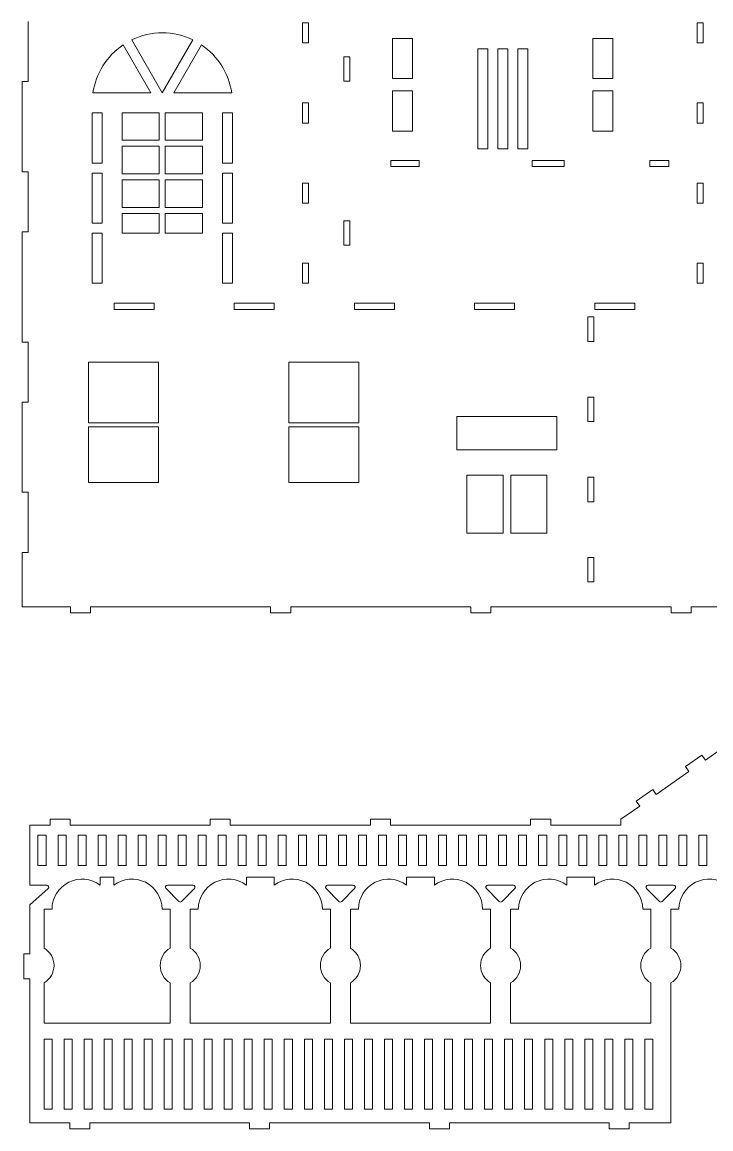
# Model space of a CAD drawing. Header units: millimetres. Extents: x -1822 to 2308, y -1461 to 1756.
# Drawn here: x 1366 to 1709, y -1461 to -909 of the extents above; entities that cross this region are included whole.
import ezdxf

# ---------------------------------------------------------------- set-up
doc = ezdxf.new("R2010")
doc.units = ezdxf.units.MM

msp = doc.modelspace()

# ---------------------------------------------------------------- linework, layer by layer
at = {"color": 7, "linetype": 'Continuous', "lineweight": 15}
for p, q in [((1368.51, -938.65), (1368.51, -908.65)), ((1505.51, -909.34), (1508.51, -909.34)), ((1505.51, -919.34), (1505.51, -909.34)), ((1508.51, -909.34), (1508.51, -919.34)), ((1702.51, -909.34), (1705.51, -909.34)), ((1702.51, -919.34), (1702.51, -909.34)), ((1705.51, -909.34), (1705.51, -919.34)), ((1429.73, -944.34), (1415.88, -920.36)), ((1420.21, -917.86), (1435.51, -944.34)), ((1435.51, -944.34), (1450.8, -917.86)), ((1455.13, -920.36), (1441.28, -944.34)), ((1508.51, -919.34), (1505.51, -919.34)), ((1550.51, -917.17), (1550.51, -937.17)), ((1560.51, -917.17), (1550.51, -917.17)), ((1560.51, -937.17), (1560.51, -917.17)), ((1598.01, -922.29), (1593.01, -922.29)), ((1593.01, -922.29), (1593.01, -972.29)), ((1598.01, -972.29), (1598.01, -922.29)), ((1608.01, -922.29), (1603.01, -922.29)), ((1603.01, -922.29), (1603.01, -972.29)), ((1608.01, -972.29), (1608.01, -922.29)), ((1618.01, -922.29), (1613.01, -922.29)), ((1613.01, -922.29), (1613.01, -972.29)), ((1618.01, -972.29), (1618.01, -922.29)), ((1650.5, -917.17), (1650.5, -937.17)), ((1660.51, -917.17), (1650.5, -917.17)), ((1660.51, -937.17), (1660.51, -917.17)), ((1705.51, -919.34), (1702.51, -919.34)), ((1529.12, -926.34), (1526.12, -926.34)), ((1526.12, -938.39), (1526.12, -926.34)), ((1529.12, -938.39), (1529.12, -926.34)), ((1365.51, -938.65), (1365.51, -983.65)), ((1365.51, -938.65), (1368.51, -938.65)), ((1529.12, -938.39), (1526.12, -938.39)), ((1550.51, -937.17), (1560.51, -937.17)), ((1650.5, -937.17), (1660.51, -937.17)), ((1400.86, -944.34), (1429.73, -944.34)), ((1441.28, -944.34), (1470.15, -944.34)), ((1560.51, -943.35), (1550.51, -943.35)), ((1550.51, -943.35), (1550.51, -963.35)), ((1560.51, -963.35), (1560.51, -943.35)), ((1660.51, -943.35), (1650.5, -943.35)), ((1650.5, -943.35), (1650.5, -963.35)), ((1660.51, -963.35), (1660.51, -943.35)), ((1505.51, -949.34), (1508.51, -949.34)), ((1505.51, -959.34), (1505.51, -949.34)), ((1508.51, -949.34), (1508.51, -959.34)), ((1702.51, -949.34), (1705.51, -949.34)), ((1702.51, -959.34), (1702.51, -949.34)), ((1705.51, -949.34), (1705.51, -959.34)), ((1405.51, -954.34), (1400.5, -954.34)), ((1400.5, -954.34), (1400.5, -979.34)), ((1405.51, -979.34), (1405.51, -954.34)), ((1415.51, -954.34), (1415.51, -967.85)), ((1434.01, -954.34), (1415.51, -954.34)), ((1434.01, -954.34), (1434.01, -967.85)), ((1455.51, -954.34), (1437.01, -954.34)), ((1437.01, -967.85), (1437.01, -954.34)), ((1455.51, -967.85), (1455.51, -954.34)), ((1470.51, -954.34), (1465.51, -954.34)), ((1465.51, -954.34), (1465.51, -979.34)), ((1470.51, -979.34), (1470.51, -954.34)), ((1508.51, -959.34), (1505.51, -959.34)), ((1705.51, -959.34), (1702.51, -959.34)), ((1550.51, -963.35), (1560.51, -963.35)), ((1650.5, -963.35), (1660.51, -963.35)), ((1434.01, -967.85), (1415.51, -967.85)), ((1415.51, -970.85), (1434.01, -970.85)), ((1415.51, -970.85), (1415.51, -984.68)), ((1434.01, -970.85), (1434.01, -984.68)), ((1455.51, -967.85), (1437.01, -967.85)), ((1437.01, -970.85), (1455.51, -970.85)), ((1437.01, -984.68), (1437.01, -970.85)), ((1455.51, -984.68), (1455.51, -970.85)), ((1593.01, -972.29), (1598.01, -972.29)), ((1603.01, -972.29), (1608.01, -972.29)), ((1613.01, -972.29), (1618.01, -972.29)), ((1400.5, -979.34), (1405.51, -979.34)), ((1465.51, -979.34), (1470.51, -979.34)), ((1549.54, -978.11), (1563.8, -978.11)), ((1549.54, -981.11), (1549.54, -978.11)), ((1549.54, -981.11), (1563.8, -981.11)), ((1563.8, -981.11), (1563.8, -978.11)), ((1620.11, -978.11), (1636.16, -978.11)), ((1620.11, -981.11), (1620.11, -978.11)), ((1620.11, -981.11), (1636.16, -981.11)), ((1636.16, -981.11), (1636.16, -978.11)), ((1678.93, -978.11), (1688.51, -978.11)), ((1678.93, -981.11), (1678.93, -978.11)), ((1678.93, -981.11), (1688.51, -981.11)), ((1688.51, -981.11), (1688.51, -978.11)), ((1368.51, -983.65), (1365.51, -983.65)), ((1368.51, -1013.65), (1368.51, -983.65)), ((1405.51, -984.34), (1400.5, -984.34)), ((1400.5, -984.34), (1400.5, -1009.34)), ((1405.51, -1009.34), (1405.51, -984.34)), ((1434.01, -984.68), (1415.51, -984.68)), ((1415.51, -987.68), (1434.01, -987.68)), ((1415.51, -987.68), (1415.51, -1001.52)), ((1434.01, -987.68), (1434.01, -1001.52)), ((1455.51, -984.68), (1437.01, -984.68)), ((1437.01, -987.68), (1455.51, -987.68)), ((1437.01, -1001.52), (1437.01, -987.68)), ((1455.51, -1001.52), (1455.51, -987.68)), ((1470.51, -984.34), (1465.51, -984.34)), ((1465.51, -984.34), (1465.51, -1009.34)), ((1470.51, -1009.34), (1470.51, -984.34)), ((1505.51, -989.34), (1508.51, -989.34)), ((1505.51, -999.34), (1505.51, -989.34)), ((1508.51, -989.34), (1508.51, -999.34)), ((1702.51, -989.34), (1705.51, -989.34)), ((1702.51, -999.34), (1702.51, -989.34)), ((1705.51, -989.34), (1705.51, -999.34)), ((1508.51, -999.34), (1505.51, -999.34)), ((1705.51, -999.34), (1702.51, -999.34)), ((1434.01, -1001.52), (1415.51, -1001.52)), ((1415.51, -1004.52), (1434.01, -1004.52)), ((1415.51, -1004.52), (1415.51, -1014.34)), ((1434.01, -1004.52), (1434.01, -1014.34)), ((1455.51, -1001.52), (1437.01, -1001.52)), ((1437.01, -1014.34), (1437.01, -1004.52)), ((1437.01, -1004.52), (1455.51, -1004.52)), ((1455.51, -1014.34), (1455.51, -1004.52)), ((1400.5, -1009.34), (1405.51, -1009.34)), ((1465.51, -1009.34), (1470.51, -1009.34)), ((1529.12, -1008.22), (1526.12, -1008.22)), ((1526.12, -1020.26), (1526.12, -1008.22)), ((1529.12, -1020.26), (1529.12, -1008.22)), ((1365.51, -1013.65), (1365.51, -1068.65)), ((1365.51, -1013.65), (1368.51, -1013.65)), ((1405.51, -1014.34), (1400.5, -1014.34)), ((1400.5, -1014.34), (1400.5, -1039.34)), ((1405.51, -1039.34), (1405.51, -1014.34)), ((1415.51, -1014.34), (1434.01, -1014.34)), ((1437.01, -1014.34), (1455.51, -1014.34)), ((1470.51, -1014.34), (1465.51, -1014.34)), ((1465.51, -1014.34), (1465.51, -1039.34)), ((1470.51, -1039.34), (1470.51, -1014.34)), ((1529.12, -1020.26), (1526.12, -1020.26)), ((1505.51, -1029.34), (1508.51, -1029.34)), ((1505.51, -1039.34), (1505.51, -1029.34)), ((1508.51, -1029.34), (1508.51, -1039.34)), ((1702.51, -1029.34), (1705.51, -1029.34)), ((1702.51, -1039.34), (1702.51, -1029.34)), ((1705.51, -1029.34), (1705.51, -1039.34)), ((1400.5, -1039.34), (1405.51, -1039.34)), ((1465.51, -1039.34), (1470.51, -1039.34)), ((1508.51, -1039.34), (1505.51, -1039.34)), ((1705.51, -1039.34), (1702.51, -1039.34)), ((1411.41, -1049.34), (1431.41, -1049.34)), ((1411.41, -1052.34), (1411.41, -1049.34)), ((1431.41, -1052.34), (1431.41, -1049.34)), ((1471.41, -1049.34), (1491.41, -1049.34)), ((1471.41, -1052.34), (1471.41, -1049.34)), ((1491.41, -1052.34), (1491.41, -1049.34)), ((1531.41, -1049.34), (1551.41, -1049.34)), ((1531.41, -1052.34), (1531.41, -1049.34)), ((1551.41, -1052.34), (1551.41, -1049.34)), ((1591.41, -1049.34), (1611.41, -1049.34)), ((1591.41, -1052.34), (1591.41, -1049.34)), ((1611.41, -1052.34), (1611.41, -1049.34)), ((1651.41, -1049.34), (1671.41, -1049.34)), ((1651.41, -1052.34), (1651.41, -1049.34)), ((1671.41, -1052.34), (1671.41, -1049.34)), ((1411.41, -1052.34), (1431.41, -1052.34)), ((1471.41, -1052.34), (1491.41, -1052.34)), ((1531.41, -1052.34), (1551.41, -1052.34)), ((1591.41, -1052.34), (1611.41, -1052.34)), ((1651.41, -1052.34), (1671.41, -1052.34)), ((1648.01, -1068.4), (1648.01, -1056.14)), ((1651.01, -1056.14), (1648.01, -1056.14)), ((1651.01, -1068.4), (1651.01, -1056.14)), ((1368.51, -1068.65), (1365.51, -1068.65)), ((1368.51, -1098.65), (1368.51, -1068.65)), ((1651.01, -1068.4), (1648.01, -1068.4)), ((1398.63, -1078.74), (1398.63, -1109.06)), ((1433.63, -1078.74), (1398.63, -1078.74)), ((1433.63, -1109.06), (1433.63, -1078.74)), ((1533.63, -1078.74), (1498.63, -1078.74)), ((1498.63, -1078.74), (1498.63, -1109.06)), ((1533.63, -1109.06), (1533.63, -1078.74)), ((1365.51, -1098.65), (1365.51, -1143.65)), ((1365.51, -1098.65), (1368.51, -1098.65)), ((1648.01, -1108.4), (1648.01, -1096.14)), ((1651.01, -1096.14), (1648.01, -1096.14)), ((1651.01, -1108.4), (1651.01, -1096.14)), ((1398.63, -1109.06), (1433.63, -1109.06)), ((1498.63, -1109.06), (1533.63, -1109.06)), ((1632.57, -1105.84), (1582.57, -1105.84)), ((1582.57, -1105.84), (1582.57, -1122.52)), ((1632.57, -1122.52), (1632.57, -1105.84)), ((1651.01, -1108.4), (1648.01, -1108.4)), ((1433.63, -1111.06), (1398.63, -1111.06)), ((1398.63, -1111.06), (1398.63, -1138.74)), ((1433.63, -1138.74), (1433.63, -1111.06)), ((1533.63, -1111.06), (1498.63, -1111.06)), ((1498.63, -1111.06), (1498.63, -1138.74)), ((1533.63, -1138.74), (1533.63, -1111.06)), ((1582.57, -1122.52), (1632.57, -1122.52)), ((1605.64, -1135.08), (1587.64, -1135.08)), ((1587.64, -1135.08), (1587.64, -1164)), ((1605.64, -1164), (1605.64, -1135.08)), ((1627.57, -1135.08), (1609.57, -1135.08)), ((1609.57, -1135.08), (1609.57, -1164)), ((1627.57, -1164), (1627.57, -1135.08)), ((1648.01, -1148.4), (1648.01, -1136.14)), ((1651.01, -1136.14), (1648.01, -1136.14)), ((1651.01, -1148.4), (1651.01, -1136.14)), ((1398.63, -1138.74), (1433.63, -1138.74)), ((1498.63, -1138.74), (1533.63, -1138.74)), ((1368.51, -1143.65), (1365.51, -1143.65)), ((1368.51, -1173.65), (1368.51, -1143.65)), ((1651.01, -1148.4), (1648.01, -1148.4)), ((1587.64, -1164), (1605.64, -1164)), ((1609.57, -1164), (1627.57, -1164)), ((1365.51, -1173.65), (1365.51, -1200.84)), ((1365.51, -1173.65), (1368.51, -1173.65)), ((1648.01, -1188.4), (1648.01, -1176.14)), ((1651.01, -1176.14), (1648.01, -1176.14)), ((1651.01, -1188.4), (1651.01, -1176.14)), ((1651.01, -1188.4), (1648.01, -1188.4)), ((1365.51, -1200.84), (1389.61, -1200.84)), ((1389.61, -1203.84), (1389.61, -1200.84)), ((1389.61, -1203.84), (1399.61, -1203.84)), ((1399.61, -1200.84), (1489.61, -1200.84)), ((1399.61, -1203.84), (1399.61, -1200.84)), ((1489.61, -1203.84), (1489.61, -1200.84)), ((1489.61, -1203.84), (1499.61, -1203.84)), ((1499.61, -1200.84), (1589.61, -1200.84)), ((1499.61, -1203.84), (1499.61, -1200.84)), ((1589.61, -1203.84), (1589.61, -1200.84)), ((1589.61, -1203.84), (1599.61, -1203.84)), ((1599.61, -1200.84), (1689.61, -1200.84)), ((1599.61, -1203.84), (1599.61, -1200.84)), ((1689.61, -1203.84), (1689.61, -1200.84)), ((1689.61, -1203.84), (1699.61, -1203.84)), ((1699.61, -1200.84), (1789.61, -1200.84)), ((1699.61, -1203.84), (1699.61, -1200.84)), ((1706.67, -1277.29), (1723.05, -1265.82)), ((1696.75, -1280.57), (1704.95, -1274.83)), ((1704.95, -1274.83), (1706.67, -1277.29)), ((1696.75, -1280.57), (1698.47, -1283.03)), ((1682.09, -1294.5), (1698.47, -1283.03)), ((1672.18, -1297.78), (1680.37, -1292.04)), ((1680.37, -1292.04), (1682.09, -1294.5)), ((1672.18, -1297.78), (1673.9, -1300.23)), ((1664.43, -1306.86), (1673.9, -1300.23)), ((1379.43, -1306.86), (1379.43, -1309.86)), ((1379.43, -1306.86), (1389.43, -1306.86)), ((1389.43, -1306.86), (1389.43, -1309.86)), ((1459.43, -1306.86), (1459.43, -1309.86)), ((1459.43, -1306.86), (1469.43, -1306.86)), ((1469.43, -1306.86), (1469.43, -1309.86)), ((1539.43, -1306.86), (1539.43, -1309.86)), ((1539.43, -1306.86), (1549.43, -1306.86)), ((1549.43, -1306.86), (1549.43, -1309.86)), ((1619.43, -1306.86), (1619.43, -1309.86)), ((1619.43, -1306.86), (1629.43, -1306.86)), ((1629.43, -1306.86), (1629.43, -1309.86)), ((1664.43, -1306.86), (1664.43, -1309.86)), ((1369.43, -1309.86), (1369.43, -1339.77)), ((1379.43, -1309.86), (1369.43, -1309.86)), ((1459.43, -1309.86), (1389.43, -1309.86)), ((1539.43, -1309.86), (1469.43, -1309.86)), ((1619.43, -1309.86), (1549.43, -1309.86)), ((1664.43, -1309.86), (1629.43, -1309.86)), ((1373.43, -1314.86), (1373.43, -1329.86)), ((1373.43, -1314.86), (1377.43, -1314.86)), ((1377.43, -1314.86), (1377.43, -1329.86)), ((1383.43, -1314.86), (1387.43, -1314.86)), ((1383.43, -1314.86), (1383.43, -1329.86)), ((1387.43, -1314.86), (1387.43, -1329.86)), ((1393.43, -1314.86), (1397.43, -1314.86)), ((1393.43, -1314.86), (1393.43, -1329.86)), ((1397.43, -1314.86), (1397.43, -1329.86)), ((1403.43, -1314.86), (1407.43, -1314.86)), ((1403.43, -1314.86), (1403.43, -1329.86)), ((1407.43, -1314.86), (1407.43, -1329.86)), ((1413.43, -1314.86), (1417.43, -1314.86)), ((1413.43, -1314.86), (1413.43, -1329.86)), ((1417.43, -1314.86), (1417.43, -1329.86)), ((1423.43, -1314.86), (1427.43, -1314.86)), ((1423.43, -1314.86), (1423.43, -1329.86)), ((1427.43, -1314.86), (1427.43, -1329.86)), ((1433.43, -1314.86), (1437.43, -1314.86)), ((1433.43, -1314.86), (1433.43, -1329.86)), ((1437.43, -1314.86), (1437.43, -1329.86)), ((1443.43, -1314.86), (1447.43, -1314.86)), ((1443.43, -1314.86), (1443.43, -1329.86)), ((1447.43, -1314.86), (1447.43, -1329.86)), ((1453.43, -1314.86), (1457.43, -1314.86)), ((1453.43, -1314.86), (1453.43, -1329.86)), ((1457.43, -1314.86), (1457.43, -1329.86)), ((1463.43, -1314.86), (1467.43, -1314.86)), ((1463.43, -1314.86), (1463.43, -1329.86)), ((1467.43, -1314.86), (1467.43, -1329.86)), ((1473.43, -1314.86), (1477.43, -1314.86)), ((1473.43, -1314.86), (1473.43, -1329.86)), ((1477.43, -1314.86), (1477.43, -1329.86)), ((1483.43, -1314.86), (1487.43, -1314.86)), ((1483.43, -1314.86), (1483.43, -1329.86)), ((1487.43, -1314.86), (1487.43, -1329.86)), ((1493.43, -1314.86), (1497.43, -1314.86)), ((1493.43, -1314.86), (1493.43, -1329.86)), ((1497.43, -1314.86), (1497.43, -1329.86)), ((1503.43, -1314.86), (1507.43, -1314.86)), ((1503.43, -1314.86), (1503.43, -1329.86)), ((1507.43, -1314.86), (1507.43, -1329.86)), ((1513.43, -1314.86), (1517.43, -1314.86)), ((1513.43, -1314.86), (1513.43, -1329.86)), ((1517.43, -1314.86), (1517.43, -1329.86)), ((1523.43, -1314.86), (1527.43, -1314.86)), ((1523.43, -1314.86), (1523.43, -1329.86)), ((1527.43, -1314.86), (1527.43, -1329.86)), ((1533.43, -1314.86), (1537.43, -1314.86)), ((1533.43, -1314.86), (1533.43, -1329.86)), ((1537.43, -1314.86), (1537.43, -1329.86)), ((1543.43, -1314.86), (1547.43, -1314.86)), ((1543.43, -1314.86), (1543.43, -1329.86)), ((1547.43, -1314.86), (1547.43, -1329.86)), ((1553.43, -1314.86), (1557.43, -1314.86)), ((1553.43, -1314.86), (1553.43, -1329.86)), ((1557.43, -1314.86), (1557.43, -1329.86)), ((1563.43, -1314.86), (1567.43, -1314.86)), ((1563.43, -1314.86), (1563.43, -1329.86)), ((1567.43, -1314.86), (1567.43, -1329.86)), ((1573.43, -1314.86), (1577.43, -1314.86)), ((1573.43, -1314.86), (1573.43, -1329.86)), ((1577.43, -1314.86), (1577.43, -1329.86)), ((1583.43, -1314.86), (1587.43, -1314.86)), ((1583.43, -1314.86), (1583.43, -1329.86)), ((1587.43, -1314.86), (1587.43, -1329.86)), ((1593.43, -1314.86), (1597.43, -1314.86)), ((1593.43, -1314.86), (1593.43, -1329.86)), ((1597.43, -1314.86), (1597.43, -1329.86)), ((1603.43, -1314.86), (1607.43, -1314.86)), ((1603.43, -1314.86), (1603.43, -1329.86)), ((1607.43, -1314.86), (1607.43, -1329.86)), ((1613.43, -1314.86), (1617.43, -1314.86)), ((1613.43, -1314.86), (1613.43, -1329.86)), ((1617.43, -1314.86), (1617.43, -1329.86)), ((1623.43, -1314.86), (1627.43, -1314.86)), ((1623.43, -1314.86), (1623.43, -1329.86)), ((1627.43, -1314.86), (1627.43, -1329.86)), ((1633.43, -1314.86), (1637.43, -1314.86)), ((1633.43, -1314.86), (1633.43, -1329.86)), ((1637.43, -1314.86), (1637.43, -1329.86)), ((1643.43, -1314.86), (1647.43, -1314.86)), ((1643.43, -1314.86), (1643.43, -1329.86)), ((1647.43, -1314.86), (1647.43, -1329.86)), ((1653.43, -1314.86), (1657.43, -1314.86)), ((1653.43, -1314.86), (1653.43, -1329.86)), ((1657.43, -1314.86), (1657.43, -1329.86)), ((1663.43, -1314.86), (1667.43, -1314.86)), ((1663.43, -1314.86), (1663.43, -1329.86)), ((1667.43, -1314.86), (1667.43, -1329.86)), ((1673.43, -1314.86), (1677.43, -1314.86)), ((1673.43, -1314.86), (1673.43, -1329.86)), ((1677.43, -1314.86), (1677.43, -1329.86)), ((1683.43, -1314.86), (1687.43, -1314.86)), ((1683.43, -1314.86), (1683.43, -1329.86)), ((1687.43, -1314.86), (1687.43, -1329.86)), ((1693.43, -1314.86), (1697.43, -1314.86)), ((1693.43, -1314.86), (1693.43, -1329.86)), ((1697.43, -1314.86), (1697.43, -1329.86)), ((1703.43, -1314.86), (1707.43, -1314.86)), ((1703.43, -1314.86), (1703.43, -1329.86)), ((1707.43, -1314.86), (1707.43, -1329.86)), ((1373.43, -1329.86), (1377.43, -1329.86)), ((1383.43, -1329.86), (1387.43, -1329.86)), ((1393.43, -1329.86), (1397.43, -1329.86)), ((1403.43, -1329.86), (1407.43, -1329.86)), ((1413.43, -1329.86), (1417.43, -1329.86)), ((1423.43, -1329.86), (1427.43, -1329.86)), ((1433.43, -1329.86), (1437.43, -1329.86)), ((1443.43, -1329.86), (1447.43, -1329.86)), ((1453.43, -1329.86), (1457.43, -1329.86)), ((1463.43, -1329.86), (1467.43, -1329.86)), ((1473.43, -1329.86), (1477.43, -1329.86)), ((1483.43, -1329.86), (1487.43, -1329.86)), ((1493.43, -1329.86), (1497.43, -1329.86)), ((1503.43, -1329.86), (1507.43, -1329.86)), ((1513.43, -1329.86), (1517.43, -1329.86)), ((1523.43, -1329.86), (1527.43, -1329.86)), ((1533.43, -1329.86), (1537.43, -1329.86)), ((1543.43, -1329.86), (1547.43, -1329.86)), ((1553.43, -1329.86), (1557.43, -1329.86)), ((1563.43, -1329.86), (1567.43, -1329.86)), ((1573.43, -1329.86), (1577.43, -1329.86)), ((1583.43, -1329.86), (1587.43, -1329.86)), ((1593.43, -1329.86), (1597.43, -1329.86)), ((1603.43, -1329.86), (1607.43, -1329.86)), ((1613.43, -1329.86), (1617.43, -1329.86)), ((1623.43, -1329.86), (1627.43, -1329.86)), ((1633.43, -1329.86), (1637.43, -1329.86)), ((1643.43, -1329.86), (1647.43, -1329.86)), ((1653.43, -1329.86), (1657.43, -1329.86)), ((1663.43, -1329.86), (1667.43, -1329.86)), ((1673.43, -1329.86), (1677.43, -1329.86)), ((1683.43, -1329.86), (1687.43, -1329.86)), ((1693.43, -1329.86), (1697.43, -1329.86)), ((1703.43, -1329.86), (1707.43, -1329.86)), ((1411.38, -1335.77), (1404.48, -1335.77)), ((1404.48, -1335.77), (1404.48, -1339.77)), ((1411.38, -1335.77), (1411.38, -1339.77)), ((1491.38, -1335.77), (1477.48, -1335.77)), ((1477.48, -1339.77), (1477.48, -1335.77)), ((1491.38, -1335.77), (1491.38, -1339.77)), ((1571.38, -1335.77), (1557.48, -1335.77)), ((1557.48, -1339.77), (1557.48, -1335.77)), ((1571.38, -1335.77), (1571.38, -1339.77)), ((1637.48, -1335.77), (1651.38, -1335.77)), ((1637.48, -1339.77), (1637.48, -1335.77)), ((1651.38, -1335.77), (1651.38, -1339.77)), ((1369.43, -1339.77), (1377.81, -1339.77)), ((1378.52, -1341.47), (1369.43, -1349.57)), ((1443.72, -1347.85), (1437.35, -1341.47)), ((1438.05, -1339.77), (1450.81, -1339.77)), ((1451.52, -1341.47), (1445.14, -1347.85)), ((1523.72, -1347.85), (1517.35, -1341.47)), ((1518.05, -1339.77), (1530.81, -1339.77)), ((1531.52, -1341.47), (1525.14, -1347.85)), ((1603.72, -1347.85), (1597.35, -1341.47)), ((1598.05, -1339.77), (1610.81, -1339.77)), ((1611.52, -1341.47), (1605.14, -1347.85)), ((1683.72, -1347.85), (1677.35, -1341.47)), ((1678.05, -1339.77), (1690.81, -1339.77)), ((1691.52, -1341.47), (1685.14, -1347.85)), ((1369.43, -1373.96), (1369.43, -1349.57)), ((1376.43, -1351.73), (1380.43, -1351.73)), ((1376.43, -1351.73), (1376.43, -1371.17)), ((1439.43, -1351.73), (1435.43, -1351.73)), ((1439.43, -1351.73), (1439.43, -1371.17)), ((1449.43, -1351.73), (1449.43, -1371.17)), ((1449.43, -1351.73), (1453.43, -1351.73)), ((1519.43, -1351.73), (1515.43, -1351.73)), ((1519.43, -1351.73), (1519.43, -1371.17)), ((1529.43, -1351.73), (1533.43, -1351.73)), ((1529.43, -1351.73), (1529.43, -1371.17)), ((1599.43, -1351.73), (1595.43, -1351.73)), ((1599.43, -1351.73), (1599.43, -1371.17)), ((1609.43, -1351.73), (1613.43, -1351.73)), ((1609.43, -1351.73), (1609.43, -1371.17)), ((1679.43, -1351.73), (1675.43, -1351.73)), ((1679.43, -1351.73), (1679.43, -1371.17)), ((1689.43, -1351.73), (1693.43, -1351.73)), ((1689.43, -1351.73), (1689.43, -1371.17)), ((1366.43, -1386.47), (1366.43, -1373.96)), ((1369.43, -1373.96), (1366.43, -1373.96)), ((1369.43, -1386.47), (1366.43, -1386.47)), ((1369.43, -1458.36), (1369.43, -1386.47)), ((1376.43, -1388.49), (1376.43, -1408.55)), ((1439.43, -1408.55), (1439.43, -1388.49)), ((1449.43, -1408.55), (1449.43, -1388.49)), ((1519.43, -1408.55), (1519.43, -1388.49)), ((1529.43, -1408.55), (1529.43, -1388.49)), ((1599.43, -1408.55), (1599.43, -1388.49)), ((1609.43, -1408.55), (1609.43, -1388.49)), ((1679.43, -1408.55), (1679.43, -1388.49)), ((1689.43, -1388.49), (1689.43, -1458.36)), ((1376.43, -1408.55), (1439.43, -1408.55)), ((1449.43, -1408.55), (1519.43, -1408.55)), ((1599.43, -1408.55), (1529.43, -1408.55)), ((1679.43, -1408.55), (1609.43, -1408.55)), ((1376.43, -1416.55), (1376.43, -1451.55)), ((1376.43, -1416.55), (1380.43, -1416.55)), ((1380.43, -1416.55), (1380.43, -1451.55)), ((1386.43, -1416.55), (1390.43, -1416.55)), ((1386.43, -1416.55), (1386.43, -1451.55)), ((1390.43, -1416.55), (1390.43, -1451.55)), ((1396.43, -1416.55), (1400.43, -1416.55)), ((1396.43, -1416.55), (1396.43, -1451.55)), ((1400.43, -1416.55), (1400.43, -1451.55)), ((1406.43, -1416.55), (1410.43, -1416.55)), ((1406.43, -1416.55), (1406.43, -1451.55)), ((1410.43, -1416.55), (1410.43, -1451.55)), ((1416.43, -1416.55), (1420.43, -1416.55)), ((1416.43, -1416.55), (1416.43, -1451.55)), ((1420.43, -1416.55), (1420.43, -1451.55)), ((1426.43, -1416.55), (1430.43, -1416.55)), ((1426.43, -1416.55), (1426.43, -1451.55)), ((1430.43, -1416.55), (1430.43, -1451.55)), ((1436.43, -1416.55), (1440.43, -1416.55)), ((1436.43, -1416.55), (1436.43, -1451.55)), ((1440.43, -1416.55), (1440.43, -1451.55)), ((1446.43, -1416.55), (1450.43, -1416.55)), ((1446.43, -1416.55), (1446.43, -1451.55)), ((1450.43, -1416.55), (1450.43, -1451.55)), ((1456.43, -1416.55), (1460.43, -1416.55)), ((1456.43, -1416.55), (1456.43, -1451.55)), ((1460.43, -1416.55), (1460.43, -1451.55)), ((1466.43, -1416.55), (1470.43, -1416.55)), ((1466.43, -1416.55), (1466.43, -1451.55)), ((1470.43, -1416.55), (1470.43, -1451.55)), ((1476.43, -1416.55), (1480.43, -1416.55)), ((1476.43, -1416.55), (1476.43, -1451.55)), ((1480.43, -1416.55), (1480.43, -1451.55)), ((1486.43, -1416.55), (1490.43, -1416.55)), ((1486.43, -1416.55), (1486.43, -1451.55)), ((1490.43, -1416.55), (1490.43, -1451.55)), ((1496.43, -1416.55), (1500.43, -1416.55)), ((1496.43, -1416.55), (1496.43, -1451.55)), ((1500.43, -1416.55), (1500.43, -1451.55)), ((1506.43, -1416.55), (1510.43, -1416.55)), ((1506.43, -1416.55), (1506.43, -1451.55)), ((1510.43, -1416.55), (1510.43, -1451.55)), ((1516.43, -1416.55), (1520.43, -1416.55)), ((1516.43, -1416.55), (1516.43, -1451.55)), ((1520.43, -1416.55), (1520.43, -1451.55)), ((1526.43, -1416.55), (1530.43, -1416.55)), ((1526.43, -1416.55), (1526.43, -1451.55)), ((1530.43, -1416.55), (1530.43, -1451.55)), ((1536.43, -1416.55), (1540.43, -1416.55)), ((1536.43, -1416.55), (1536.43, -1451.55)), ((1540.43, -1416.55), (1540.43, -1451.55)), ((1546.43, -1416.55), (1550.43, -1416.55)), ((1546.43, -1416.55), (1546.43, -1451.55)), ((1550.43, -1416.55), (1550.43, -1451.55)), ((1556.43, -1416.55), (1560.43, -1416.55)), ((1556.43, -1416.55), (1556.43, -1451.55)), ((1560.43, -1416.55), (1560.43, -1451.55)), ((1566.43, -1416.55), (1570.43, -1416.55)), ((1566.43, -1416.55), (1566.43, -1451.55)), ((1570.43, -1416.55), (1570.43, -1451.55)), ((1576.43, -1416.55), (1580.43, -1416.55)), ((1576.43, -1416.55), (1576.43, -1451.55)), ((1580.43, -1416.55), (1580.43, -1451.55)), ((1586.43, -1416.55), (1590.43, -1416.55)), ((1586.43, -1416.55), (1586.43, -1451.55)), ((1590.43, -1416.55), (1590.43, -1451.55)), ((1596.43, -1416.55), (1600.43, -1416.55)), ((1596.43, -1416.55), (1596.43, -1451.55)), ((1600.43, -1416.55), (1600.43, -1451.55)), ((1606.43, -1416.55), (1610.43, -1416.55)), ((1606.43, -1416.55), (1606.43, -1451.55)), ((1610.43, -1416.55), (1610.43, -1451.55)), ((1616.43, -1416.55), (1620.43, -1416.55)), ((1616.43, -1416.55), (1616.43, -1451.55)), ((1620.43, -1416.55), (1620.43, -1451.55)), ((1626.43, -1416.55), (1630.43, -1416.55)), ((1626.43, -1416.55), (1626.43, -1451.55)), ((1630.43, -1416.55), (1630.43, -1451.55)), ((1636.43, -1416.55), (1640.43, -1416.55)), ((1636.43, -1416.55), (1636.43, -1451.55)), ((1640.43, -1416.55), (1640.43, -1451.55)), ((1646.43, -1416.55), (1650.43, -1416.55)), ((1646.43, -1416.55), (1646.43, -1451.55)), ((1650.43, -1416.55), (1650.43, -1451.55)), ((1656.43, -1416.55), (1660.43, -1416.55)), ((1656.43, -1416.55), (1656.43, -1451.55)), ((1660.43, -1416.55), (1660.43, -1451.55)), ((1666.43, -1416.55), (1670.43, -1416.55)), ((1666.43, -1416.55), (1666.43, -1451.55)), ((1670.43, -1416.55), (1670.43, -1451.55)), ((1676.43, -1416.55), (1680.43, -1416.55)), ((1676.43, -1416.55), (1676.43, -1451.55)), ((1680.43, -1416.55), (1680.43, -1451.55)), ((1376.43, -1451.55), (1380.43, -1451.55)), ((1386.43, -1451.55), (1390.43, -1451.55)), ((1396.43, -1451.55), (1400.43, -1451.55)), ((1406.43, -1451.55), (1410.43, -1451.55)), ((1416.43, -1451.55), (1420.43, -1451.55)), ((1426.43, -1451.55), (1430.43, -1451.55)), ((1436.43, -1451.55), (1440.43, -1451.55)), ((1446.43, -1451.55), (1450.43, -1451.55)), ((1456.43, -1451.55), (1460.43, -1451.55)), ((1466.43, -1451.55), (1470.43, -1451.55)), ((1476.43, -1451.55), (1480.43, -1451.55)), ((1486.43, -1451.55), (1490.43, -1451.55)), ((1496.43, -1451.55), (1500.43, -1451.55)), ((1506.43, -1451.55), (1510.43, -1451.55)), ((1516.43, -1451.55), (1520.43, -1451.55)), ((1526.43, -1451.55), (1530.43, -1451.55)), ((1536.43, -1451.55), (1540.43, -1451.55)), ((1546.43, -1451.55), (1550.43, -1451.55)), ((1556.43, -1451.55), (1560.43, -1451.55)), ((1566.43, -1451.55), (1570.43, -1451.55)), ((1576.43, -1451.55), (1580.43, -1451.55)), ((1586.43, -1451.55), (1590.43, -1451.55)), ((1596.43, -1451.55), (1600.43, -1451.55)), ((1606.43, -1451.55), (1610.43, -1451.55)), ((1616.43, -1451.55), (1620.43, -1451.55)), ((1626.43, -1451.55), (1630.43, -1451.55)), ((1636.43, -1451.55), (1640.43, -1451.55)), ((1646.43, -1451.55), (1650.43, -1451.55)), ((1656.43, -1451.55), (1660.43, -1451.55)), ((1666.43, -1451.55), (1670.43, -1451.55)), ((1676.43, -1451.55), (1680.43, -1451.55)), ((1369.43, -1458.36), (1389.29, -1458.36)), ((1389.29, -1461.36), (1389.29, -1458.36)), ((1389.29, -1461.36), (1399.29, -1461.36)), ((1399.29, -1458.36), (1479.07, -1458.36)), ((1399.29, -1461.36), (1399.29, -1458.36)), ((1479.07, -1461.36), (1479.07, -1458.36)), ((1479.07, -1461.36), (1489.07, -1461.36)), ((1489.07, -1458.36), (1568.85, -1458.36)), ((1489.07, -1461.36), (1489.07, -1458.36)), ((1568.85, -1461.36), (1568.85, -1458.36)), ((1568.85, -1461.36), (1578.85, -1461.36)), ((1578.85, -1458.36), (1658.63, -1458.36)), ((1578.85, -1461.36), (1578.85, -1458.36)), ((1658.63, -1461.36), (1658.63, -1458.36)), ((1658.63, -1461.36), (1668.63, -1461.36)), ((1668.63, -1458.36), (1689.43, -1458.36)), ((1668.63, -1461.36), (1668.63, -1458.36))]:
    msp.add_line(p, q, dxfattribs=at)
for centre, radius, start, end in [((1435.51, -949.34), 35, 64.096, 115.904), ((1435.51, -949.34), 35, 124.096, 171.7868), ((1435.51, -949.34), 35, 8.2132, 55.904), ((1395.43, -1351.73), 15, 52.8765, 180), ((1420.43, -1351.73), 15, 360, 127.1235), ((1468.43, -1351.73), 15, 52.8765, 180), ((1500.43, -1351.73), 15, 360, 127.1235), ((1548.43, -1351.73), 15, 52.8765, 180), ((1580.43, -1351.73), 15, 360, 127.1235), ((1628.43, -1351.73), 15, 52.8765, 180), ((1660.43, -1351.73), 15, 360, 127.1235), ((1708.43, -1351.73), 15, 52.8765, 180), ((1377.81, -1340.77), 1, 315, 90), ((1438.05, -1340.77), 1, 90, 225), ((1450.81, -1340.77), 1, 315, 90), ((1518.05, -1340.77), 1, 90, 225), ((1530.81, -1340.77), 1, 315, 90), ((1598.05, -1340.77), 1, 90, 225), ((1610.81, -1340.77), 1, 315, 90), ((1678.05, -1340.77), 1, 90, 225), ((1690.81, -1340.77), 1, 315, 90), ((1444.43, -1347.14), 1, 225, 315), ((1524.43, -1347.14), 1, 225, 315), ((1604.43, -1347.14), 1, 225, 315), ((1684.43, -1347.14), 1, 225, 315), ((1371.43, -1379.83), 10, 300, 60), ((1444.43, -1379.83), 10, 120, 240), ((1444.43, -1379.83), 10, 300, 60), ((1524.43, -1379.83), 10, 120, 240), ((1524.43, -1379.83), 10, 300, 60), ((1604.43, -1379.83), 10, 120, 240), ((1604.43, -1379.83), 10, 300, 60), ((1684.43, -1379.83), 10, 120, 240), ((1684.43, -1379.83), 10, 300, 60)]:
    msp.add_arc(centre, radius, start, end, dxfattribs=at)

doc.saveas('drawing.dxf')
